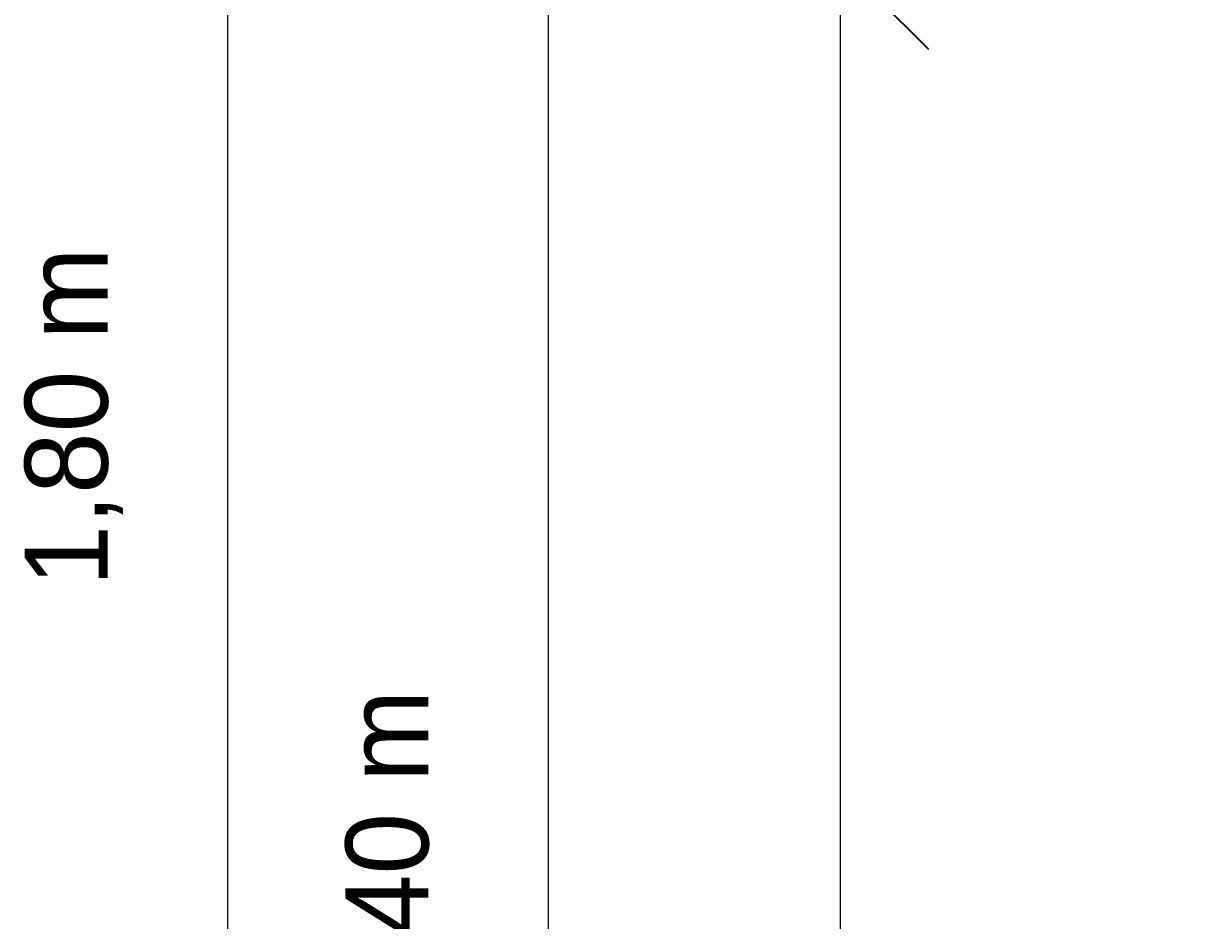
# Model space of a CAD drawing. Header units: metres. Extents: x 15 to 69.3, y -12.4 to 16.4.
# Drawn here: x 30.138 to 30.669, y 0.666 to 1.072 of the extents above; entities that cross this region are included whole.
import ezdxf

# ---------------------------------------------------------------- set-up
doc = ezdxf.new("R2010")
doc.units = ezdxf.units.M
doc.layers.add('A-ANNO-DIMS', color=7, linetype='Continuous', lineweight=5)
doc.layers.add('A-ANNO-DIMS-25', color=7, linetype='Continuous', lineweight=5)
doc.styles.add('Century Gothic_4', font='GOTHIC.TTF', dxfattribs={"height": 0.0375})
doc.dimstyles.new('Setores_1_5_1', dxfattribs={"dimscale": 0.3048, "dimtxt": 0.039156, "dimasz": 0.260417, "dimexe": 0.19685, "dimexo": 0.123031, "dimgap": 0.143537, "dimtad": 1, "dimrnd": 0.01, "dimzin": 0, "dimdsep": 46, "dimtxsty": 'Century Gothic_4', "dimblk1": 'OBLIQUE', "dimblk2": 'OBLIQUE', "dimsah": 1, "dimcen": 0.09, "dimazin": 0, "dimtfac": 1, "dimtdec": 4, "dimtix": 1, "dimtmove": 0, "dimatfit": 3, "dimfxl": 1, "dimtvp": 1, "dimtolj": 1, "dimtzin": 0, "dimarcsym": 2})

# ---------------------------------------------------------------- blocks, each defined once
blk = doc.blocks.new('DIMBLOCK31-BB')
at = {"layer": 'A-ANNO-DIMS-25', "lineweight": 25}
for p, q in [((30.50705, 1.1), (30.46736, 1.13969)), ((30.50705, 1.1), (30.54673, 1.06031)), ((30.50705, 0), (30.46736, 0.03969)), ((30.50705, 0), (30.54673, -0.03969))]:
    blk.add_line(p, q, dxfattribs=at)
at = {"layer": 'A-ANNO-DIMS-25'}
for p, q in [((30.50705, 1.1), (30.44705, 1.1)), ((30.50705, 0), (30.50705, 1.1)), ((30.50705, 1.1), (30.63132, 1.1)), ((30.50705, 0), (30.48842, 0)), ((30.50705, 0), (30.56705, 0))]:
    blk.add_line(p, q, dxfattribs=at)
at = {"layer": 'A-ANNO-DIMS-25', "color": 0, "insert": (30.41523, 0.46734), "char_height": 0.0375, "width": 0.198392, "attachment_point": 1, "rotation": 90, "line_spacing_factor": 0.984502, "style": 'Century Gothic_4'}
blk.add_mtext('1,10 m', dxfattribs=at)
blk = doc.blocks.new('_Oblique')
at = {"color": 0, "linetype": 'ByBlock', "lineweight": -2}
blk.add_line((-0.5, -0.5), (0.5, 0.5), dxfattribs=at)
blk = doc.blocks.new('DIMBLOCK32-BB')
at = {"layer": 'A-ANNO-DIMS-25', "lineweight": 25}
for p, q in [((30.37508, 1.4), (30.3354, 1.43969)), ((30.37508, 1.4), (30.41477, 1.36031)), ((30.37508, 0), (30.3354, 0.03969)), ((30.37508, 0), (30.41477, -0.03969))]:
    blk.add_line(p, q, dxfattribs=at)
at = {"layer": 'A-ANNO-DIMS-25'}
for p, q in [((30.37508, 1.4), (30.31508, 1.4)), ((30.37508, 0), (30.37508, 1.4)), ((30.37508, 1.4), (30.40926, 1.4)), ((30.37508, 0), (30.35646, 0)), ((30.37508, 0), (30.43508, 0))]:
    blk.add_line(p, q, dxfattribs=at)
at = {"layer": 'A-ANNO-DIMS-25', "color": 0, "insert": (30.28327, 0.61734), "char_height": 0.0375, "width": 0.198392, "attachment_point": 1, "rotation": 90, "line_spacing_factor": 0.984502, "style": 'Century Gothic_4'}
blk.add_mtext('1,40 m', dxfattribs=at)
blk = doc.blocks.new('DIMBLOCK33-BB')
at = {"layer": 'A-ANNO-DIMS-25', "lineweight": 25}
for p, q in [((30.23011, 1.8), (30.19043, 1.83969)), ((30.23011, 1.8), (30.2698, 1.76031)), ((30.23011, 0), (30.19043, 0.03969)), ((30.23011, 0), (30.2698, -0.03969))]:
    blk.add_line(p, q, dxfattribs=at)
at = {"layer": 'A-ANNO-DIMS-25'}
for p, q in [((30.23011, 1.8), (30.17011, 1.8)), ((30.23011, 0), (30.23011, 1.8)), ((30.23011, 1.8), (30.5515, 1.8)), ((30.23011, 0), (30.21149, 0)), ((30.23011, 0), (30.29011, 0))]:
    blk.add_line(p, q, dxfattribs=at)
at = {"layer": 'A-ANNO-DIMS-25', "color": 0, "insert": (30.1383, 0.81734), "char_height": 0.0375, "width": 0.198392, "attachment_point": 1, "rotation": 90, "line_spacing_factor": 0.984502, "style": 'Century Gothic_4'}
blk.add_mtext('1,80 m', dxfattribs=at)

msp = doc.modelspace()

# ---------------------------------------------------------------- dimensions: what is measured, and where the dimension line sits
at = {"layer": 'A-ANNO-DIMS'}
for base, p1, p2, override, picture, middle in [((30.23011, 1.8), (30.17399, 0), (30.589, 1.8), {"dimpost": '<>', "dimfxl": 1.847224}, 'DIMBLOCK33-BB', (30.16667, 0.9)), ((30.37508, 1.4), (30.31896, 0), (30.44676, 1.4), {"dimpost": '<>', "dimfxl": 1.405822}, 'DIMBLOCK32-BB', (30.31164, 0.7)), ((30.50705, 1.1), (30.45092, 0), (30.66882, 1.1), {"dimpost": '<>', "dimfxl": 1.121375}, 'DIMBLOCK31-BB', (30.4436, 0.55))]:
    dim = msp.add_linear_dim(base=base, p1=p1, p2=p2, angle=90, dimstyle='Setores_1_5_1', override=override, dxfattribs=at)
    dim.commit()
    dim.dimension.update_dxf_attribs({"geometry": picture, "text_midpoint": middle})

doc.saveas('drawing.dxf')
